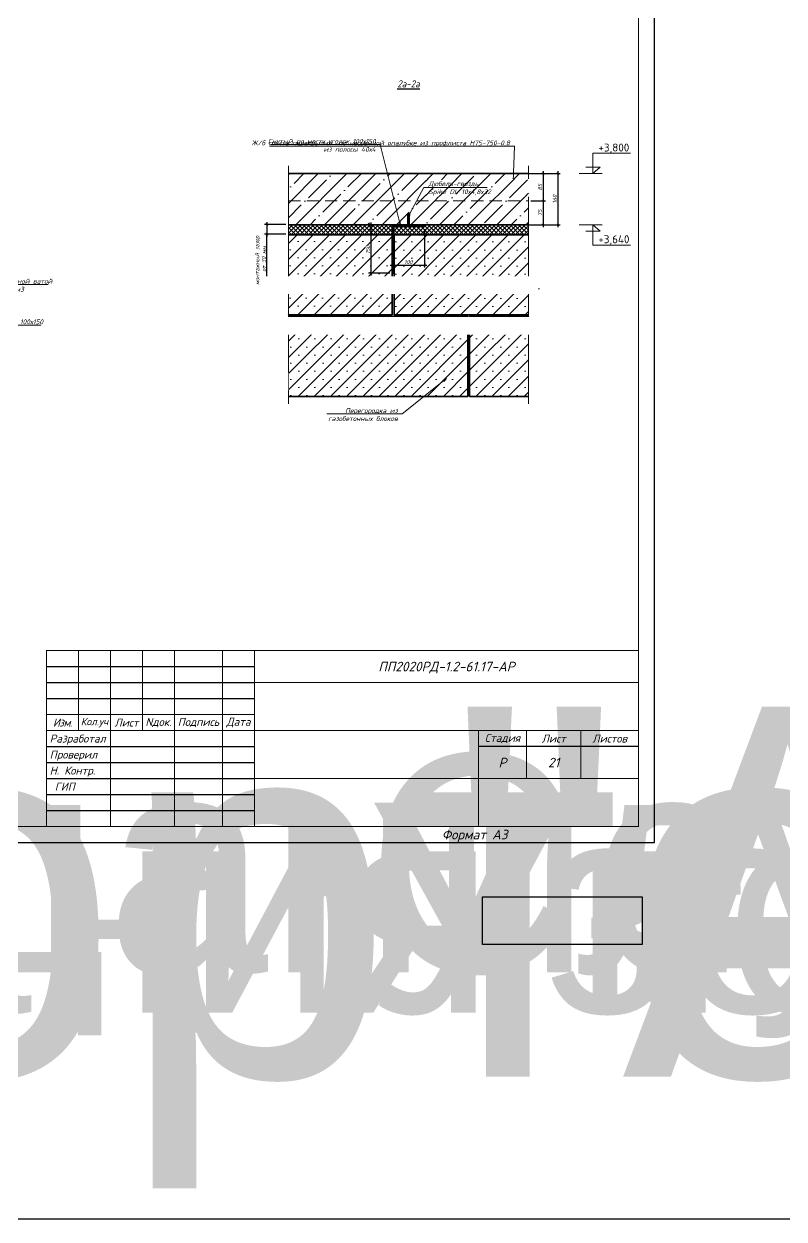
# Model space of a CAD drawing. Header units: millimetres. Extents: x -3689 to 2833879, y -661599 to -635850.
# Drawn here: x 2702526 to 2704901, y -661599 to -657865 of the extents above; entities that cross this region are included whole.
import ezdxf
from ezdxf import colors
from ezdxf.entities.mleader import LeaderData, LeaderLine
from ezdxf.enums import TextEntityAlignment as Align
from ezdxf.math import Vec2, Vec3

# ---------------------------------------------------------------- set-up
doc = ezdxf.new("R2018")
doc.units = ezdxf.units.MM
doc.header["$PDMODE"] = 35
doc.linetypes.add('невидимаяX2', pattern=[19.05, 12.7, -6.35])
doc.layers.get('Defpoints').update_dxf_attribs({"color": 4})
for name, color, linetype, lineweight in [('PDF _Заливка', 7, 'Continuous', 9), ('PDF _Основные линии', 7, 'Continuous', 35), ('PDF_Невидимые линии', 7, 'невидимаяX2', 20), ('PDF_Размеры', 7, 'Continuous', 20), ('PDF_Тонкая', 7, 'Continuous', 20), ('ВК-текст К1', 7, 'Continuous', 25), ('Выноски РД', 7, 'Continuous', 20)]:
    doc.layers.add(name, color=color, linetype=linetype, lineweight=lineweight)
doc.layers.add('PDF _Текст', color=7, linetype='Continuous')
doc.styles.add('IP', font='isocpeur.ttf')
doc.styles.add('SPDS', font='isocpeui.ttf')
doc.styles.add('TEXТ (lSOCPEUR)', font='isocpeui.ttf', dxfattribs={"width": 0.9, "height": 250})
doc.styles.add('М2.5', font='isocpeui.ttf', dxfattribs={"height": 2.5})
doc.styles.add('М3', font='isocpeui.ttf', dxfattribs={"height": 3})
doc.styles.add('стиль текст', font='isocpeui.ttf')
doc.dimstyles.new('м 2.5 анотатив', dxfattribs={"dimscale": 100, "dimtxt": 2.5, "dimasz": 1.5, "dimexe": 1.5, "dimexo": 0.625, "dimtad": 1, "dimdec": 0, "dimrnd": 5, "dimtxsty": 'SPDS', "dimblk": 'ARCHTICK', "dimcen": 2.5, "dimdle": 1.5, "dimclrd": 256, "dimclre": 256, "dimclrt": 256, "dimadec": 0, "dimazin": 0, "dimtfac": 1, "dimtdec": 0, "dimtmove": 1, "dimatfit": 3, "dimldrblk": 'OPEN30', "dimfxl": 1, "dimarcsym": 0})

# ---------------------------------------------------------------- blocks, each defined once
blk = doc.blocks.new('LOGO')
blk.add_lwpolyline([(-1.47, 15.33), (51.57, 15.33), (51.57, -0.47), (-1.47, -0.47)], close=True)
blk = doc.blocks.new('*U601')
blk.add_lwpolyline([(0, 0), (297, 0), (297, 420), (0, 420)], close=True)
at = {"const_width": 0.35}
for points in [[(20, 5), (292, 5), (292, 415), (20, 415)], [(107, 60), (292, 60), (292, 5), (107, 5)]]:
    blk.add_lwpolyline(points, close=True, dxfattribs=at)
for points in [[(117, 35), (117, 60)], [(127, 5), (127, 60)], [(137, 35), (137, 60)], [(147, 5), (147, 60)], [(162, 60), (162, 5)], [(172, 60), (172, 5)], [(292, 50), (172, 50)], [(107, 40), (172, 40)], [(107, 35), (172, 35)], [(172, 35), (292, 35)], [(242, 35), (242, 5)], [(257, 35), (257, 20)], [(274, 20), (274, 35)], [(292, 20), (172, 20)]]:
    blk.add_lwpolyline(points, dxfattribs=at)
for points in [[(107, 55), (172, 55)], [(107, 50), (172, 50)], [(107, 45), (172, 45)], [(107, 30), (172, 30)], [(292, 30), (242, 30)], [(107, 25), (172, 25)], [(107, 20), (172, 20)], [(107, 15), (172, 15)], [(107, 10), (172, 10)]]:
    blk.add_lwpolyline(points)
at = {"xscale": 0.9410110900479101, "yscale": 0.9410110900479101, "zscale": 0.9410110900479101}
blk.add_blockref('LOGO', (244.66, -31.38), dxfattribs=at)
at = {"attachment_point": 5, "style": 'М2.5'}
for s, insert, char_height, width in [('{\\T0.9;Изм.}', (112, 37.5), 2.5, 10), ('Кол.уч', (122, 37.5), 2.3, 10), ('Лист', (132, 37.5), 2.5, 10), ('Nдок.', (142, 37.5), 2.5, 10), ('Подпись', (154.5, 37.5), 2.5, 15), ('Дата', (167, 37.5), 2.5, 10), ('Стадия', (249.5, 32.5), 2.5, 10), ('Лист', (265.5, 32.5), 2.5, 10), ('Листов', (283, 32.5), 2.5, 10)]:
    blk.add_mtext(s, dxfattribs=dict(at, insert=insert, char_height=char_height, width=width))
at = {"style": 'М2.5'}
for tag, height, p in [('ГРАФА_ЗАКАЗЧИК', 2.5, (177.05, 55)), ('ГРАФА_10Ф3-1', 2.5, (108, 32.5)), ('ГРАФА_13Ф3-1', 2.5, (163, 32.5)), ('ГРАФА_10Ф3-2', 2.5, (108, 27.5)), ('ГРАФА_13Ф3-2', 2.5, (163, 27.5)), ('ГРАФА_10Ф3-3', 2.5, (108, 22.5)), ('ГРАФА_13Ф3-3', 2.5, (163, 22.5)), ('ГРАФА_10Ф3-4', 2.5, (108, 17.5)), ('ГРАФА_13Ф3-4', 2.5, (163, 17.5)), ('ГРАФА_10Ф3-5', 2.5, (108, 12.5)), ('ГРАФА_13Ф3-5', 2.5, (163, 12.5)), ('ГРАФА_10Ф3-6', 2.5, (108, 7.5)), ('ГРАФА_13Ф3-6', 2.5, (163, 7.5)), ('ФОРМАТ', 3, (230.51, 2.5)), ('СВОЙСТВА_2', 3, (252.57, 2.5))]:
    blk.add_attdef(tag, text='', height=height, dxfattribs=at).set_placement(p, align=Align.MIDDLE_LEFT)
at = {"style": 'М3'}
for tag, p in [('ГРАФА_1Ф3', (232, 55)), ('ГРАФА_6Ф3', (249.5, 25)), ('ГРАФА_7Ф3', (265.5, 25)), ('ГРАФА_8Ф3', (283, 25))]:
    blk.add_attdef(tag, text='', height=3, dxfattribs=at).set_placement(p, align=Align.MIDDLE_CENTER)
at = {"lineweight": 30, "flags": 104}
for tag, height, p in [('ГРАФА_2Ф3', 2.4, (232, 42.5)), ('ГРАФА_3Ф3', 2.5, (207, 27.5)), ('ГРАФА_4Ф3', 2.5, (207, 12.5))]:
    blk.add_attdef(tag, text='', height=height, dxfattribs=at).set_placement(p, align=Align.MIDDLE_CENTER)
blk = doc.blocks.new('_ARCHTICK')
at = {"color": 0, "linetype": 'ByBlock', "const_width": 0.15}
blk.add_lwpolyline([(-0.5, -0.5), (0.5, 0.5)], dxfattribs=at)
blk = doc.blocks.new('*D747')
at = {"layer": 'Defpoints', "color": 0}
for p in [(2703677.3, -658493.9), (2703777.3, -658493.9), (2703777.3, -658618.6)]:
    blk.add_point(p, dxfattribs=at)
at = {"layer": 'PDF _Заливка', "lineweight": -2}
for p, q in [((2703677.3, -658506.4), (2703677.3, -658626.1)), ((2703777.3, -658506.4), (2703777.3, -658626.1)), ((2703669.8, -658618.6), (2703784.8, -658618.6))]:
    blk.add_line(p, q, dxfattribs=at)
at = {"layer": 'PDF _Заливка', "lineweight": -2, "xscale": 7.5, "yscale": 7.5, "zscale": 7.5, "rotation": 180}
blk.add_blockref('_ARCHTICK', (2703677.3, -658618.6), dxfattribs=at)
at = {"layer": 'PDF _Заливка', "lineweight": -2, "xscale": 7.5, "yscale": 7.5, "zscale": 7.5}
blk.add_blockref('_ARCHTICK', (2703777.3, -658618.6), dxfattribs=at)
at = {"layer": 'PDF _Заливка', "insert": (2703727.3, -658609.2), "char_height": 12.5, "attachment_point": 5, "style": 'SPDS', "bg_fill": 3, "box_fill_scale": 1.1, "bg_fill_color": 256, "bg_fill_true_color": 13158600, "bg_fill_transparency": 0}
blk.add_mtext('100', dxfattribs=at)
blk = doc.blocks.new('_OPEN30')
at = {"color": 0, "linetype": 'ByBlock'}
for p, q in [((-1, 0.268), (0, 0)), ((0, 0), (-1, -0.268)), ((0, 0), (-1, 0))]:
    blk.add_line(p, q, dxfattribs=at)
blk = doc.blocks.new('Дюбель гвоздь')
at = {"linetype": 'Continuous', "lineweight": 0}
blk.add_hatch(color=255, dxfattribs=at).paths.add_polyline_path([(-2.9, 0), (-2.9, 40), (0, 42.9), (2.9, 40), (2.9, 0)])
at = {"color": 7, "linetype": 'Continuous', "lineweight": 0}
for p, q in [((-2.9, 40), (0, 42.9)), ((-2.9, 0), (-2.9, 40)), ((-2.9, 40), (2.9, 40)), ((2.9, 40), (0, 42.9)), ((2.9, 0), (2.9, 40)), ((-5, 0), (5, 0)), ((-2.4, 31), (-1.4, 32)), ((-2.4, 31), (-2.4, 27)), ((-2.4, 31), (2.4, 31)), ((-2.4, 19), (-2.4, 0)), ((-1.4, 32), (1.4, 32)), ((2.4, 31), (1.4, 32)), ((2.4, 31), (2.4, 27)), ((2.4, 19), (2.4, 0))]:
    blk.add_line(p, q, dxfattribs=at)
at = {"color": 7, "linetype": 'Continuous', "lineweight": 0, "flags": 128}
blk.add_lwpolyline([(-2.9, 0), (-2.9, 40), (0, 42.9), (2.9, 40), (2.9, 0)], close=True, dxfattribs=at)
at = {"color": 7, "linetype": 'Continuous', "lineweight": 0}
for centre, radius, start, end in [((0, 5.1), 7.14, 225.5879, 314.4121), ((6.2, 23), 9.46, 154.9728, 205.0272), ((11, 23), 9.46, 154.9728, 205.0272)]:
    blk.add_arc(centre, radius, start, end, dxfattribs=at)
blk = doc.blocks.new('_Open')
at = {"color": 0, "linetype": 'ByBlock', "lineweight": -2}
for p, q in [((-1, 0.17), (0, 0)), ((-1, -0.17), (0, 0)), ((0, 0), (-1, 0))]:
    blk.add_line(p, q, dxfattribs=at)
blk = doc.blocks.new('*D743')
at = {"layer": 'Defpoints', "color": 0}
for p in [(2703354.7, -658491.7), (2703285.2, -658521.7), (2703354.7, -658521.7)]:
    blk.add_point(p, dxfattribs=at)
at = {"layer": 'PDF_Размеры', "lineweight": -2}
for p, q in [((2703344.7, -658491.7), (2703277.7, -658491.7)), ((2703285.2, -658484.2), (2703285.2, -658529.2)), ((2703344.7, -658521.7), (2703277.7, -658521.7)), ((2703285.2, -658678.3), (2703285.2, -658521.7))]:
    blk.add_line(p, q, dxfattribs=at)
at = {"layer": 'PDF_Размеры', "lineweight": -2, "xscale": 7.5, "yscale": 7.5, "zscale": 7.5}
for p, rotation in [((2703285.2, -658491.7), 90), ((2703285.2, -658521.7), 270)]:
    blk.add_blockref('_ARCHTICK', p, dxfattribs=dict(at, rotation=rotation))
at = {"layer": 'PDF_Размеры', "insert": (2703265.4, -658603.9), "char_height": 12.5, "attachment_point": 5, "rotation": 90, "style": 'SPDS'}
blk.add_mtext('монтажный зазор\\P от 30 мм', dxfattribs=at)
blk = doc.blocks.new('*D745')
at = {"layer": 'Defpoints', "color": 0}
for p in [(2703679.7, -658493.1), (2703610.2, -658643.9), (2703681.3, -658643.9)]:
    blk.add_point(p, dxfattribs=at)
at = {"layer": 'PDF _Заливка', "lineweight": -2}
for p, q in [((2703667.2, -658493.1), (2703602.7, -658493.1)), ((2703610.2, -658485.6), (2703610.2, -658651.4)), ((2703668.8, -658643.9), (2703602.7, -658643.9))]:
    blk.add_line(p, q, dxfattribs=at)
at = {"layer": 'PDF _Заливка', "lineweight": -2, "xscale": 7.5, "yscale": 7.5, "zscale": 7.5}
for p, rotation in [((2703610.2, -658493.1), 90), ((2703610.2, -658643.9), 270)]:
    blk.add_blockref('_ARCHTICK', p, dxfattribs=dict(at, rotation=rotation))
at = {"layer": 'PDF _Заливка', "insert": (2703600.8, -658574.8), "char_height": 12.5, "attachment_point": 5, "rotation": 90, "style": 'SPDS', "bg_fill": 3, "box_fill_scale": 1.1, "bg_fill_color": 256, "bg_fill_true_color": 13158600, "bg_fill_transparency": 0}
blk.add_mtext(' 150', dxfattribs=at)
blk = doc.blocks.new('*U533')
at = {"color": 0, "linetype": 'ByBlock', "lineweight": 18}
for points in [[(863, 200), (1313, 200), (1088, 0), (1088, 633), (2267, 633)], [(660, 0), (1374, 0)]]:
    blk.add_lwpolyline(points, dxfattribs=at)
at = {"color": 0, "linetype": 'ByBlock', "lineweight": 5, "style": 'IP'}
blk.add_attdef('LEVEL', text='', height=200, dxfattribs=at).set_placement((1678, 768), align=Align.MIDDLE_CENTER)
blk = doc.blocks.new('*U532')
at = {"color": 0, "linetype": 'ByBlock', "lineweight": 18}
for points in [[(660, 1266), (1374, 1266)], [(863, 1066), (1313, 1066), (1088, 1266), (1088, 633), (2267, 633)]]:
    blk.add_lwpolyline(points, dxfattribs=at)
at = {"color": 0, "linetype": 'ByBlock', "lineweight": 5, "style": 'IP'}
blk.add_attdef('LEVEL', text='', height=200, dxfattribs=at).set_placement((1678, 768), align=Align.MIDDLE_CENTER)
blk = doc.blocks.new('*D820')
at = {"layer": 'Defpoints', "color": 0}
for p in [(2704102.3, -658332.9), (2704102.3, -658492.9), (2704194.1, -658492.9)]:
    blk.add_point(p, dxfattribs=at)
at = {"layer": 'PDF_Размеры', "lineweight": -2}
for p, q in [((2704194.1, -658325.4), (2704194.1, -658500.4)), ((2704109.8, -658332.9), (2704201.6, -658332.9)), ((2704109.8, -658492.9), (2704201.6, -658492.9))]:
    blk.add_line(p, q, dxfattribs=at)
at = {"layer": 'PDF_Размеры', "lineweight": -2, "xscale": 7.5, "yscale": 7.5, "zscale": 7.5}
for p, rotation in [((2704194.1, -658332.9), 90), ((2704194.1, -658492.9), 270)]:
    blk.add_blockref('_ARCHTICK', p, dxfattribs=dict(at, rotation=rotation))
at = {"layer": 'PDF_Размеры', "insert": (2704184.7, -658412.9), "char_height": 12.5, "attachment_point": 5, "rotation": 90, "style": 'SPDS'}
blk.add_mtext('160', dxfattribs=at)
blk = doc.blocks.new('*D822')
at = {"layer": 'Defpoints', "color": 0}
for p in [(2704102.3, -658417.8), (2704084.2, -658492.9), (2704148, -658492.9)]:
    blk.add_point(p, dxfattribs=at)
at = {"layer": 'PDF_Размеры', "lineweight": -2}
for p, q in [((2704109.8, -658417.8), (2704155.5, -658417.8)), ((2704148, -658410.3), (2704148, -658500.4)), ((2704091.7, -658492.9), (2704155.5, -658492.9))]:
    blk.add_line(p, q, dxfattribs=at)
at = {"layer": 'PDF_Размеры', "lineweight": -2, "xscale": 7.5, "yscale": 7.5, "zscale": 7.5}
for p, rotation in [((2704148, -658417.8), 90), ((2704148, -658492.9), 270)]:
    blk.add_blockref('_ARCHTICK', p, dxfattribs=dict(at, rotation=rotation))
at = {"layer": 'PDF_Размеры', "insert": (2704138.6, -658455.3), "char_height": 12.5, "attachment_point": 5, "rotation": 90, "style": 'SPDS'}
blk.add_mtext('75', dxfattribs=at)
blk = doc.blocks.new('*D824')
at = {"layer": 'Defpoints', "color": 0}
for p in [(2704084.3, -658332.9), (2704102.3, -658417.8), (2704148.1, -658417.8)]:
    blk.add_point(p, dxfattribs=at)
at = {"layer": 'PDF_Размеры', "lineweight": -2}
for p, q in [((2704148.1, -658325.4), (2704148.1, -658425.3)), ((2704091.8, -658332.9), (2704155.6, -658332.9)), ((2704109.8, -658417.8), (2704155.6, -658417.8))]:
    blk.add_line(p, q, dxfattribs=at)
at = {"layer": 'PDF_Размеры', "lineweight": -2, "xscale": 7.5, "yscale": 7.5, "zscale": 7.5}
for p, rotation in [((2704148.1, -658332.9), 90), ((2704148.1, -658417.8), 270)]:
    blk.add_blockref('_ARCHTICK', p, dxfattribs=dict(at, rotation=rotation))
at = {"layer": 'PDF_Размеры', "insert": (2704138.7, -658375.3), "char_height": 12.5, "attachment_point": 5, "rotation": 90, "style": 'SPDS'}
blk.add_mtext('85', dxfattribs=at)

msp = doc.modelspace()

# ---------------------------------------------------------------- hatches: boundary and pattern name
at = {"layer": 'PDF _Заливка', "true_color": 0x636466}
h = msp.add_hatch(dxfattribs=at)
h.set_pattern_fill('SACNCR', color=251, scale=15)
h.set_pattern_definition([(45, (13542.66, 256.25), (-25.25697034, 25.25697034), []), (45, (13567.915, 256.25), (-25.25697034, 25.25697034), [0, -35.71875])])
h.paths.add_polyline_path([(2704067.98, -658668.21), (2704102.32, -658655.71), (2704102.32, -658523.96), (2703682.32, -658523.96), (2703682.32, -658773.96), (2704102.32, -658773.96), (2704102.32, -658705.71), (2704136.66, -658693.21)])
h.paths.add_polyline_path([(2703913.43, -658778.96), (2703352.32, -658778.96), (2703352.32, -659028.96), (2703913.43, -659028.96)])
h.paths.add_polyline_path([(2704102.32, -658778.96), (2703918.43, -658778.96), (2703918.43, -659028.96), (2704102.32, -659028.96)])
at = {"layer": 'PDF _Заливка', "true_color": 0x939598}
h = msp.add_hatch(color=252, dxfattribs=at)
h.dxf.hatch_style = 1
h.paths.add_polyline_path([(2704102.32, -658773.96), (2703352.32, -658773.96), (2703352.32, -658778.96), (2704102.32, -658778.96)])
h = msp.add_hatch(color=252, dxfattribs=at)
h.dxf.hatch_style = 1
h.paths.add_polyline_path([(2703918.43, -659028.96), (2703918.43, -658778.96), (2703913.43, -658778.96), (2703913.43, -659028.96)])
at = {"layer": 'ВК-текст К1', "true_color": 0x636466}
h = msp.add_hatch(dxfattribs=at)
h.set_pattern_fill('ANSI37', color=251, scale=3)
h.set_pattern_definition([(45, (8604.16, -825.107), (-6.73519209, 6.73519209), []), (135, (8604.16, -825.107), (-6.73519209, -6.73519209), [])])
h.paths.add_polyline_path([(2703352.32, -658493.94), (2704102.32, -658493.92), (2704102.32, -658523.92), (2703352.32, -658523.94)])

# ---------------------------------------------------------------- linework, layer by layer
at = {"layer": 'Defpoints'}
msp.add_lwpolyline([(2699513.49, -655648.28), (2706321.91, -655648.28), (2706321.91, -661599.33), (2699513.49, -661599.33)], close=True, dxfattribs=at)
at = {"layer": 'PDF _Основные линии'}
for p, q in [((2703352.32, -658778.96), (2703913.43, -658778.96)), ((2703913.43, -658778.96), (2703913.43, -659028.96)), ((2703918.43, -658778.96), (2704102.32, -658778.96)), ((2703918.43, -659028.96), (2703918.43, -658778.96)), ((2703913.43, -659028.96), (2703352.32, -659028.96)), ((2704102.32, -659028.96), (2703918.43, -659028.96))]:
    msp.add_line(p, q, dxfattribs=at)
msp.add_lwpolyline([(2703352.32, -658492.86), (2704102.32, -658492.86)], dxfattribs=at)
at = {"layer": 'PDF_Тонкая', "linetype": 'Continuous'}
for points in [[(2703352.32, -658308.7), (2703352.32, -658655.71), (2703317.98, -658668.21), (2703386.67, -658693.21), (2703352.32, -658705.71), (2703352.32, -659052.29)], [(2704102.32, -658308.7), (2704102.32, -658655.71), (2704067.98, -658668.21), (2704136.66, -658693.21), (2704102.32, -658705.71), (2704102.32, -659052.29)]]:
    msp.add_lwpolyline(points, dxfattribs=at)

# ---------------------------------------------------------------- block references
at = {"layer": 'Defpoints'}
ref = msp.add_blockref('*U601', (2694717.83, -660423.02), dxfattribs=dict(at, xscale=10, yscale=10, zscale=10))
lines = msp.add_mtext('"Аэропортовый комплекс на аэродроме "Левашово". I этап. Сектор гражданской авиации (создание технической возможности эксплуатации гражданских судов по МК-258). Этап I.II', dxfattribs={"layer": '0', "insert": (2697037.83, -659998.02), "char_height": 1156.26849, "attachment_point": 1})
ref.add_attrib('ГРАФА_2Ф3', '', (2697037.83, -659998.02), dxfattribs={"flags": 104}).embed_mtext(lines)
lines = msp.add_mtext('Служебное здание ССТ со столовой', dxfattribs={"layer": '0', "insert": (2696787.83, -660148.02), "char_height": 680.5059, "attachment_point": 1})
ref.add_attrib('ГРАФА_3Ф3', '', (2696787.83, -660148.02), dxfattribs={"flags": 104}).embed_mtext(lines)
lines = msp.add_mtext('Узел примыкания перегородки из газобетона к перекрытию', dxfattribs={"layer": '0', "insert": (2696787.83, -660298.02), "char_height": 656.0288, "attachment_point": 1})
ref.add_attrib('ГРАФА_4Ф3', '', (2696787.83, -660298.02), dxfattribs={"flags": 104}).embed_mtext(lines)
at = {"layer": 'Выноски РД', "lineweight": 0}
ref = msp.add_blockref('*U532', (2704194.88, -658619.42), dxfattribs=dict(at, xscale=0.1, yscale=0.1, zscale=0.1))
ref.add_attrib('LEVEL', '+3,640', dxfattribs={"layer": '0', "color": 0, "linetype": 'ByBlock', "lineweight": 5, "height": 25, "style": 'IP'}).set_placement((2704369.3, -658538.02), align=Align.MIDDLE_CENTER)

# ---------------------------------------------------------------- texts
at = {"layer": 'PDF _Текст', "insert": (2703727.54, -658052.58), "char_height": 22.5, "width": 17.5, "attachment_point": 5, "style": 'TEXТ (lSOCPEUR)'}
msp.add_mtext('{\\L2а-2а}', dxfattribs=at)

# ---------------------------------------------------------------- dimensions: what is measured, and where the dimension line sits
at = {"layer": 'PDF_Размеры'}
dim = msp.add_linear_dim(base=(2703285.2, -658521.75), p1=(2703354.68, -658491.66), p2=(2703354.68, -658521.75), angle=90, text='монтажный зазор\\P от <> мм', dimstyle='м 2.5 анотатив', override={"dimexo": 2}, dxfattribs=at)
dim.commit()
dim.dimension.update_dxf_attribs({"geometry": '*D743', "text_midpoint": (2703266.02, -658603.89), "dimtype": 160})

# ---------------------------------------------------------------- leaders
at = {"layer": 'Выноски РД'}
ml = msp.add_multileader_mtext('Standard', dxfattribs=at)
ml.set_content('Ж/б плита перекрытия  по несъемной опалубке из профлиста Н75-750-0,8', color=256, style='стиль текст')
ml.set_leader_properties(lineweight=15)
ml.set_arrow_properties(name='OPEN')
ml.build(insert=Vec2(0, 0))
ml.multileader.update_dxf_attribs({"text_left_attachment_type": 6, "text_right_attachment_type": 6, "dogleg_length": 0.36, "arrow_head_size": 12.5, "scale": 5})
ctx = ml.context
ctx.base_point, ctx.scale, ctx.char_height, ctx.arrow_head_size, ctx.landing_gap_size, ctx.plane_origin = Vec3(2703409.82, -658247.48), 5, 15, 12.5, 12.5, Vec3(2704386.52, -658769.12)
ctx.left_attachment, ctx.right_attachment, ctx.text_align_type = 6, 6, 2
notes = []
notes.append((ctx, [(1, (1, 1, 0), (2704058.67, -658247.48), (-1, 0), 1.8, [(0, [(2704053.65, -658371.13)], 0, [])])]))
ctx.mtext.insert, ctx.mtext.width, ctx.mtext.alignment, ctx.mtext.flow_direction = Vec3(2704044.37, -658229.48), 741.9127, 3, 5
ml = msp.add_multileader_mtext('Standard', dxfattribs=at)
ml.set_content('Перегородка из \\Pгазобетонных блоков', color=256, style='стиль текст')
ml.set_leader_properties(lineweight=15)
ml.set_arrow_properties(name='OPEN')
ml.build(insert=Vec2(0, 0))
ml.multileader.update_dxf_attribs({"text_left_attachment_type": 6, "text_right_attachment_type": 6, "dogleg_length": 0.36, "arrow_head_size": 12.5, "scale": 5})
ctx = ml.context
ctx.base_point, ctx.scale, ctx.char_height, ctx.arrow_head_size, ctx.landing_gap_size, ctx.plane_origin = Vec3(2703472.49, -659083.82), 5, 15, 12.5, 12.5, Vec3(2704722.04, -659603.71)
ctx.left_attachment, ctx.right_attachment, ctx.text_align_type = 6, 6, 2
notes.append((ctx, [(1, (1, 1, 0), (2703707.91, -659083.82), (-1, 0), 1.8, [(0, [(2703846.64, -658972.69)], 0, [])])]))
ctx.mtext.insert, ctx.mtext.width, ctx.mtext.alignment, ctx.mtext.flow_direction = Vec3(2703693.61, -659065.82), 370.9564, 3, 5
for ctx, leaders in notes:
    for number, flags, end, landing, length, lines in leaders:
        leader = LeaderData()
        leader.index, (leader.has_last_leader_line, leader.has_dogleg_vector, leader.attachment_direction) = number, flags
        leader.last_leader_point, leader.dogleg_vector, leader.dogleg_length = Vec3(end), Vec3(landing), length
        for number, points, colour, breaks in lines:
            line = LeaderLine()
            line.index, line.vertices, line.color, line.breaks = number, Vec3.list(points), colors.encode_raw_color(colour), breaks
            leader.lines.append(line)
        ctx.leaders.append(leader)

# ---------------------------------------------------------------- next in the draw order: dimensions: what is measured, and where the dimension line sits
at = {"layer": 'PDF _Заливка'}
dim = msp.add_linear_dim(base=(2703777.32, -658618.56), p1=(2703677.32, -658493.92), p2=(2703777.32, -658493.92), dimstyle='м 2.5 анотатив', override={"dimexo": 2.5, "dimtfill": 1}, dxfattribs=at)
dim.commit()
dim.dimension.update_dxf_attribs({"geometry": '*D747', "text_midpoint": (2703727.32, -658609.19)})

# ---------------------------------------------------------------- next in the draw order: leaders
at = {"layer": 'Выноски РД'}
ml = msp.add_multileader_mtext('Standard', dxfattribs=at)
ml.set_content('Перегородка из \\Pгазобетонных блоков', color=256, style='стиль текст')
ml.set_leader_properties(lineweight=15)
ml.set_arrow_properties(name='OPEN')
ml.build(insert=Vec2(0, 0))
ml.multileader.update_dxf_attribs({"text_left_attachment_type": 6, "text_right_attachment_type": 6, "dogleg_length": 0.36, "arrow_head_size": 12.5, "scale": 5})
ctx = ml.context
ctx.base_point, ctx.scale, ctx.char_height, ctx.arrow_head_size, ctx.landing_gap_size, ctx.plane_origin = Vec3(2702199.73, -658980.27), 5, 15, 12.5, 12.5, Vec3(2702757.65, -659602.64)
ctx.left_attachment, ctx.right_attachment = 6, 6
notes = []
notes.append((ctx, [(0, (1, 1, 0), (2702197.93, -658980.27), (1, 0), 1.8, [(0, [(2702070.53, -658891.46)], 0, [])])]))
ctx.mtext.insert, ctx.mtext.width, ctx.mtext.flow_direction = Vec3(2702212.23, -658962.27), 226.5262, 5
ctx.mtext.has_bg_fill, ctx.mtext.bg_color, ctx.mtext.bg_scale_factor, ctx.mtext.bg_transparency, ctx.mtext.use_window_bg_color = 1, -1027028792, 1.5, 0, 1
ml = msp.add_multileader_mtext('Standard', dxfattribs=at)
ml.set_content('5.1-10', color=256, style='стиль текст')
ml.set_leader_properties(lineweight=15)
ml.build(insert=Vec2(0, 0))
ml.multileader.update_dxf_attribs({"text_left_attachment_type": 6, "text_right_attachment_type": 6, "dogleg_length": 0.36, "arrow_head_size": 12.5, "scale": 5})
ctx = ml.context
ctx.base_point, ctx.scale, ctx.char_height, ctx.arrow_head_size, ctx.landing_gap_size, ctx.plane_origin = Vec3(2702308.82, -659137.8), 5, 15, 12.5, 12.5, Vec3(2702876.18, -659720.31)
ctx.left_attachment, ctx.right_attachment = 6, 6
notes.append((ctx, [(0, (1, 1, 0), (2702307.02, -659137.8), (1, 0), 1.8, [(0, [(2702274.84, -659184.38)], 0, [])])]))
ctx.mtext.insert, ctx.mtext.width, ctx.mtext.flow_direction = Vec3(2702321.32, -659119.8), 453.0525, 5
ctx.mtext.has_bg_fill, ctx.mtext.bg_color, ctx.mtext.bg_scale_factor, ctx.mtext.bg_transparency, ctx.mtext.use_window_bg_color = 1, -1027028792, 1.5, 0, 1
for ctx, leaders in notes:
    for number, flags, end, landing, length, lines in leaders:
        leader = LeaderData()
        leader.index, (leader.has_last_leader_line, leader.has_dogleg_vector, leader.attachment_direction) = number, flags
        leader.last_leader_point, leader.dogleg_vector, leader.dogleg_length = Vec3(end), Vec3(landing), length
        for number, points, colour, breaks in lines:
            line = LeaderLine()
            line.index, line.vertices, line.color, line.breaks = number, Vec3.list(points), colors.encode_raw_color(colour), breaks
            leader.lines.append(line)
        ctx.leaders.append(leader)

# ---------------------------------------------------------------- next in the draw order: hatches: boundary and pattern name
at = {"layer": 'PDF _Заливка', "true_color": 0x636466}
h = msp.add_hatch(dxfattribs=at)
h.set_pattern_fill('SACNCR', color=251, scale=15)
h.set_pattern_definition([(45, (13616.63, -1535.895), (-25.25697034, 25.25697034), []), (45, (13641.886, -1535.895), (-25.25697034, 25.25697034), [0, -35.71875])])
h.paths.add_polyline_path([(2703676.32, -658523.96), (2703352.32, -658523.96), (2703352.32, -658655.71), (2703317.98, -658668.21), (2703386.67, -658693.21), (2703352.32, -658705.71), (2703352.32, -658773.96), (2703676.32, -658773.96)])

# ---------------------------------------------------------------- next in the draw order: linework, layer by layer
at = {"layer": 'PDF _Основные линии'}
for points in [[(2703677.32, -658643.92), (2703677.32, -658493.92), (2703777.32, -658493.92), (2703777.32, -658497.92), (2703681.32, -658497.92), (2703681.32, -658643.92), (2703677.32, -658643.92)], [(2703352.32, -658523.96), (2703676.32, -658523.96), (2703676.32, -658773.96), (2703352.32, -658773.96), (2703352.32, -658773.96)], [(2703681.32, -658523.96), (2704102.32, -658523.96), (2704102.32, -658523.96)], [(2704102.32, -658773.96), (2704102.32, -658773.96), (2703682.32, -658773.96), (2703682.32, -658523.96)]]:
    msp.add_lwpolyline(points, dxfattribs=at)

# ---------------------------------------------------------------- next in the draw order: block references
at = {"layer": 'PDF _Заливка'}
msp.add_blockref('Дюбель гвоздь', (2703727.32, -658497.96), dxfattribs=at)

# ---------------------------------------------------------------- next in the draw order: leaders
at = {"layer": 'Выноски РД'}
ml = msp.add_multileader_mtext('Standard', dxfattribs=at)
ml.set_content('Гнутый по месту уголок 100х150 \\Pиз полосы 40х4', color=256, style='стиль текст')
ml.set_leader_properties(lineweight=15)
ml.set_arrow_properties(name='OPEN')
ml.build(insert=Vec2(0, 0))
ml.multileader.update_dxf_attribs({"text_left_attachment_type": 6, "text_right_attachment_type": 6, "dogleg_length": 0.36, "arrow_head_size": 12.5, "scale": 5})
ctx = ml.context
ctx.base_point, ctx.scale, ctx.char_height, ctx.arrow_head_size, ctx.landing_gap_size, ctx.plane_origin = Vec3(2703289.65, -658242.42), 5, 15, 12.5, 12.5, Vec3(2704453.45, -659269.76)
ctx.left_attachment, ctx.right_attachment, ctx.text_align_type = 6, 6, 2
notes = []
notes.append((ctx, [(1, (1, 1, 0), (2703639.3, -658242.42), (-1, 0), 1.8, [(0, [(2703702.95, -658495.66)], 0, [])])]))
ctx.mtext.insert, ctx.mtext.width, ctx.mtext.defined_height, ctx.mtext.alignment, ctx.mtext.flow_direction = Vec3(2703625, -658224.42), 690.6624, 36, 3, 5
for ctx, leaders in notes:
    for number, flags, end, landing, length, lines in leaders:
        leader = LeaderData()
        leader.index, (leader.has_last_leader_line, leader.has_dogleg_vector, leader.attachment_direction) = number, flags
        leader.last_leader_point, leader.dogleg_vector, leader.dogleg_length = Vec3(end), Vec3(landing), length
        for number, points, colour, breaks in lines:
            line = LeaderLine()
            line.index, line.vertices, line.color, line.breaks = number, Vec3.list(points), colors.encode_raw_color(colour), breaks
            leader.lines.append(line)
        ctx.leaders.append(leader)

# ---------------------------------------------------------------- next in the draw order: dimensions: what is measured, and where the dimension line sits
at = {"layer": 'PDF _Заливка'}
dim = msp.add_linear_dim(base=(2703610.2, -658643.92), p1=(2703679.68, -658493.12), p2=(2703681.32, -658643.92), angle=90, text=' <>', dimstyle='м 2.5 анотатив', override={"dimexo": 2.5, "dimtfill": 1}, dxfattribs=at)
dim.commit()
dim.dimension.update_dxf_attribs({"geometry": '*D745', "text_midpoint": (2703610.2, -658574.79), "dimtype": 160})

# ---------------------------------------------------------------- next in the draw order: leaders
at = {"layer": 'Выноски РД'}
ml = msp.add_multileader_mtext('Standard', dxfattribs=at)
ml.set_content('Дюбель-гвоздь \\PSpike DL 10х4,8х32', color=256, style='стиль текст')
ml.set_leader_properties(lineweight=15)
ml.set_arrow_properties(name='OPEN')
ml.build(insert=Vec2(0, 0))
ml.multileader.update_dxf_attribs({"text_left_attachment_type": 6, "text_right_attachment_type": 6, "dogleg_length": 0.36, "arrow_head_size": 12.5, "scale": 5})
ctx = ml.context
ctx.base_point, ctx.scale, ctx.char_height, ctx.arrow_head_size, ctx.landing_gap_size, ctx.plane_origin = Vec3(2703777.56, -658376.48), 5, 15, 12.5, 12.5, Vec3(2703548.24, -658784.84)
ctx.left_attachment, ctx.right_attachment = 6, 6
notes = []
notes.append((ctx, [(0, (1, 1, 0), (2703775.76, -658376.48), (1, 0), 1.8, [(0, [(2703724.92, -658470.98)], 0, [])])]))
ctx.mtext.insert, ctx.mtext.width, ctx.mtext.defined_height, ctx.mtext.flow_direction = Vec3(2703790.06, -658356.98), 212.6365, 66.24, 5
ctx.mtext.has_bg_fill, ctx.mtext.bg_color, ctx.mtext.bg_scale_factor, ctx.mtext.bg_transparency, ctx.mtext.use_window_bg_color = 1, -1027028792, 1.5, 0, 1
for ctx, leaders in notes:
    for number, flags, end, landing, length, lines in leaders:
        leader = LeaderData()
        leader.index, (leader.has_last_leader_line, leader.has_dogleg_vector, leader.attachment_direction) = number, flags
        leader.last_leader_point, leader.dogleg_vector, leader.dogleg_length = Vec3(end), Vec3(landing), length
        for number, points, colour, breaks in lines:
            line = LeaderLine()
            line.index, line.vertices, line.color, line.breaks = number, Vec3.list(points), colors.encode_raw_color(colour), breaks
            leader.lines.append(line)
        ctx.leaders.append(leader)

# ---------------------------------------------------------------- next in the draw order: linework, layer by layer
at = {"layer": 'PDF _Основные линии'}
msp.add_lwpolyline([(2703352.32, -658332.86), (2704102.32, -658332.86)], dxfattribs=at)
at = {"layer": 'PDF_Невидимые линии', "ltscale": 3}
msp.add_lwpolyline([(2703352.32, -658417.79), (2704102.32, -658417.79)], dxfattribs=at)

# ---------------------------------------------------------------- next in the draw order: block references
at = {"layer": 'Выноски РД', "lineweight": 0}
ref = msp.add_blockref('*U533', (2704194.88, -658332.86), dxfattribs=dict(at, xscale=0.1, yscale=0.1, zscale=0.1))
ref.add_attrib('LEVEL', '+3,800', dxfattribs={"layer": '0', "color": 0, "linetype": 'ByBlock', "lineweight": 5, "height": 25, "style": 'IP'}).set_placement((2704369.3, -658251.46), align=Align.MIDDLE_CENTER)

# ---------------------------------------------------------------- next in the draw order: dimensions: what is measured, and where the dimension line sits
at = {"layer": 'PDF_Размеры'}
dim = msp.add_linear_dim(base=(2704148.1, -658417.79), p1=(2704084.26, -658332.86), p2=(2704102.32, -658417.79), angle=90, dimstyle='м 2.5 анотатив', override={"dimexo": 1.5}, dxfattribs=at)
dim.commit()
dim.dimension.update_dxf_attribs({"geometry": '*D824', "text_midpoint": (2704138.73, -658375.33)})

# ---------------------------------------------------------------- next in the draw order: leaders
at = {"layer": 'Выноски РД'}
ml = msp.add_multileader_mtext('Standard', dxfattribs=at)
ml.set_content('Заполнение минеральной ватой\\Pплотностью 10-35 кг/м3', color=256, style='стиль текст')
ml.set_leader_properties(lineweight=15)
ml.set_arrow_properties(name='OPEN')
ml.build(insert=Vec2(0, 0))
ml.multileader.update_dxf_attribs({"text_left_attachment_type": 6, "text_right_attachment_type": 6, "dogleg_length": 0.36, "arrow_head_size": 12.5, "scale": 5})
ctx = ml.context
ctx.base_point, ctx.scale, ctx.char_height, ctx.arrow_head_size, ctx.landing_gap_size, ctx.plane_origin = Vec3(2702257.94, -658679.6), 5, 15, 12.5, 12.5, Vec3(2702822.31, -659203.65)
ctx.left_attachment, ctx.right_attachment = 6, 6
notes = []
notes.append((ctx, [(0, (1, 1, 0), (2702256.14, -658679.6), (1, 0), 1.8, [(0, [(2702098.87, -658506.79)], 0, [])])]))
ctx.mtext.insert, ctx.mtext.width, ctx.mtext.flow_direction = Vec3(2702270.44, -658661.6), 370.9564, 5
ctx.mtext.has_bg_fill, ctx.mtext.bg_color, ctx.mtext.bg_scale_factor, ctx.mtext.bg_transparency, ctx.mtext.use_window_bg_color = 1, -1027028792, 1.5, 0, 1
for ctx, leaders in notes:
    for number, flags, end, landing, length, lines in leaders:
        leader = LeaderData()
        leader.index, (leader.has_last_leader_line, leader.has_dogleg_vector, leader.attachment_direction) = number, flags
        leader.last_leader_point, leader.dogleg_vector, leader.dogleg_length = Vec3(end), Vec3(landing), length
        for number, points, colour, breaks in lines:
            line = LeaderLine()
            line.index, line.vertices, line.color, line.breaks = number, Vec3.list(points), colors.encode_raw_color(colour), breaks
            leader.lines.append(line)
        ctx.leaders.append(leader)

# ---------------------------------------------------------------- next in the draw order: hatches: boundary and pattern name
at = {"layer": 'PDF _Заливка'}
h = msp.add_hatch(dxfattribs=at)
h.set_pattern_fill('ANSI35', color=256, scale=10)
h.set_pattern_definition([(45, (12133.17, -1536.29), (-44.9012806, 44.9012806), []), (45, (12178.07, -1536.29), (-44.9012806, 44.9012806), [79.375, -15.875, 0, -15.875])])
h.paths.add_polyline_path([(2704102.32, -658332.86), (2703352.32, -658332.86), (2703352.32, -658492.86), (2704102.32, -658492.86)])

# ---------------------------------------------------------------- next in the draw order: dimensions: what is measured, and where the dimension line sits
at = {"layer": 'PDF_Размеры'}
for base, p1, p2, picture, middle in [((2704194.12, -658492.86), (2704102.32, -658332.86), (2704102.32, -658492.86), '*D820', (2704184.75, -658412.86)), ((2704148.01, -658492.86), (2704102.32, -658417.79), (2704084.17, -658492.86), '*D822', (2704138.56, -658455.33))]:
    dim = msp.add_linear_dim(base=base, p1=p1, p2=p2, angle=90, dimstyle='м 2.5 анотатив', override={"dimexo": 1.5}, dxfattribs=at)
    dim.commit()
    dim.dimension.update_dxf_attribs({"geometry": picture, "text_midpoint": middle})

# ---------------------------------------------------------------- next in the draw order: leaders
at = {"layer": 'Выноски РД'}
ml = msp.add_multileader_mtext('Standard', dxfattribs=at)
ml.set_content('Дюбель-гвоздь \\PSpike DL 10х4,8х32', color=256, style='стиль текст')
ml.set_leader_properties(lineweight=15)
ml.set_arrow_properties(name='OPEN')
ml.build(insert=Vec2(0, 0))
ml.multileader.update_dxf_attribs({"text_left_attachment_type": 6, "text_right_attachment_type": 6, "dogleg_length": 0.36, "arrow_head_size": 12.5, "scale": 5})
ctx = ml.context
ctx.base_point, ctx.scale, ctx.char_height, ctx.arrow_head_size, ctx.landing_gap_size, ctx.plane_origin = Vec3(2702229.52, -658562.66), 5, 15, 12.5, 12.5, Vec3(2702004.31, -658768.05)
ctx.left_attachment, ctx.right_attachment = 6, 6
notes = []
notes.append((ctx, [(0, (1, 1, 0), (2702227.72, -658562.66), (1, 0), 1.8, [(0, [(2702046.08, -658466.89)], 0, [])])]))
ctx.mtext.insert, ctx.mtext.width, ctx.mtext.flow_direction = Vec3(2702242.02, -658543.16), 370.9564, 5
ml = msp.add_multileader_mtext('Standard', dxfattribs=at)
ml.set_content('Гнутый по месту уголок 100х150 \\Pиз полосы 40х4', color=256, style='стиль текст')
ml.set_leader_properties(lineweight=15)
ml.set_arrow_properties(name='OPEN')
ml.build(insert=Vec2(0, 0))
ml.multileader.update_dxf_attribs({"text_left_attachment_type": 6, "text_right_attachment_type": 6, "dogleg_length": 0.36, "arrow_head_size": 12.5, "scale": 5})
ctx = ml.context
ctx.base_point, ctx.scale, ctx.char_height, ctx.arrow_head_size, ctx.landing_gap_size, ctx.plane_origin = Vec3(2702236.57, -658806.43), 5, 15, 12.5, 12.5, Vec3(2702822.31, -659339.75)
ctx.left_attachment, ctx.right_attachment = 6, 6
notes.append((ctx, [(0, (1, 1, 0), (2702234.77, -658806.43), (1, 0), 1.8, [(0, [(2702046.18, -658615.11)], 0, [])])]))
ctx.mtext.insert, ctx.mtext.width, ctx.mtext.flow_direction = Vec3(2702249.07, -658788.43), 370.9564, 5
ctx.mtext.has_bg_fill, ctx.mtext.bg_color, ctx.mtext.bg_scale_factor, ctx.mtext.bg_transparency, ctx.mtext.use_window_bg_color = 1, -1027028792, 1.5, 0, 1
for ctx, leaders in notes:
    for number, flags, end, landing, length, lines in leaders:
        leader = LeaderData()
        leader.index, (leader.has_last_leader_line, leader.has_dogleg_vector, leader.attachment_direction) = number, flags
        leader.last_leader_point, leader.dogleg_vector, leader.dogleg_length = Vec3(end), Vec3(landing), length
        for number, points, colour, breaks in lines:
            line = LeaderLine()
            line.index, line.vertices, line.color, line.breaks = number, Vec3.list(points), colors.encode_raw_color(colour), breaks
            leader.lines.append(line)
        ctx.leaders.append(leader)

# ---------------------------------------------------------------- next in the draw order: block references
at = {"layer": 'Defpoints'}
ref = msp.add_blockref('*U601', (2701526.24, -660423.02), dxfattribs=dict(at, xscale=10, yscale=10, zscale=10))
ref.add_attrib('ГРАФА_1Ф3', 'ПП2020РД-1.2-61.17-АР', dxfattribs={"layer": '0', "height": 30, "style": 'М3'}).set_placement((2703846.24, -659873.02), align=Align.MIDDLE_CENTER)
lines = msp.add_mtext('"Аэропортовый комплекс на аэродроме "Левашово". I этап. Сектор гражданской авиации (создание технической возможности эксплуатации гражданских судов по МК-258). Этап I.II', dxfattribs={"layer": '0', "insert": (2703846.24, -659998.02), "char_height": 1156.26849, "attachment_point": 1})
ref.add_attrib('ГРАФА_2Ф3', '', (2703846.24, -659998.02), dxfattribs={"flags": 104}).embed_mtext(lines)
lines = msp.add_mtext('Служебное здание АС', dxfattribs={"layer": '0', "insert": (2703596.24, -660148.02), "char_height": 680.5059, "attachment_point": 1})
ref.add_attrib('ГРАФА_3Ф3', '', (2703596.24, -660148.02), dxfattribs={"flags": 104}).embed_mtext(lines)
lines = msp.add_mtext('Узел примыкания перегородки из газобетона к перекрытию', dxfattribs={"layer": '0', "insert": (2703596.24, -660298.02), "char_height": 656.0288, "attachment_point": 1})
ref.add_attrib('ГРАФА_4Ф3', '', (2703596.24, -660298.02), dxfattribs={"flags": 104}).embed_mtext(lines)
ref.add_attrib('ГРАФА_6Ф3', 'Р', dxfattribs={"layer": '0', "height": 30, "style": 'М3'}).set_placement((2704021.24, -660173.02), align=Align.MIDDLE_CENTER)
ref.add_attrib('ГРАФА_7Ф3', '21', dxfattribs={"layer": '0', "height": 30, "style": 'М3'}).set_placement((2704181.24, -660173.02), align=Align.MIDDLE_CENTER)
ref.add_attrib('ГРАФА_10Ф3-1', 'Разработал', dxfattribs={"layer": '0', "height": 25, "style": 'М2.5'}).set_placement((2702606.24, -660098.02), align=Align.MIDDLE_LEFT)
ref.add_attrib('ГРАФА_10Ф3-2', 'Проверил', dxfattribs={"layer": '0', "height": 25, "style": 'М2.5'}).set_placement((2702606.24, -660148.02), align=Align.MIDDLE_LEFT)
ref.add_attrib('ГРАФА_10Ф3-3', 'Н. Контр.', dxfattribs={"layer": '0', "height": 25, "style": 'М2.5'}).set_placement((2702606.24, -660198.02), align=Align.MIDDLE_LEFT)
ref.add_attrib('ГРАФА_10Ф3-4', ' ГИП', dxfattribs={"layer": '0', "height": 25, "style": 'М2.5'}).set_placement((2702606.24, -660248.02), align=Align.MIDDLE_LEFT)
ref.add_attrib('ФОРМАТ', 'Формат А3', dxfattribs={"layer": '0', "height": 30, "style": 'М2.5'}).set_placement((2703831.39, -660398.02), align=Align.MIDDLE_LEFT)

doc.saveas('drawing.dxf')
